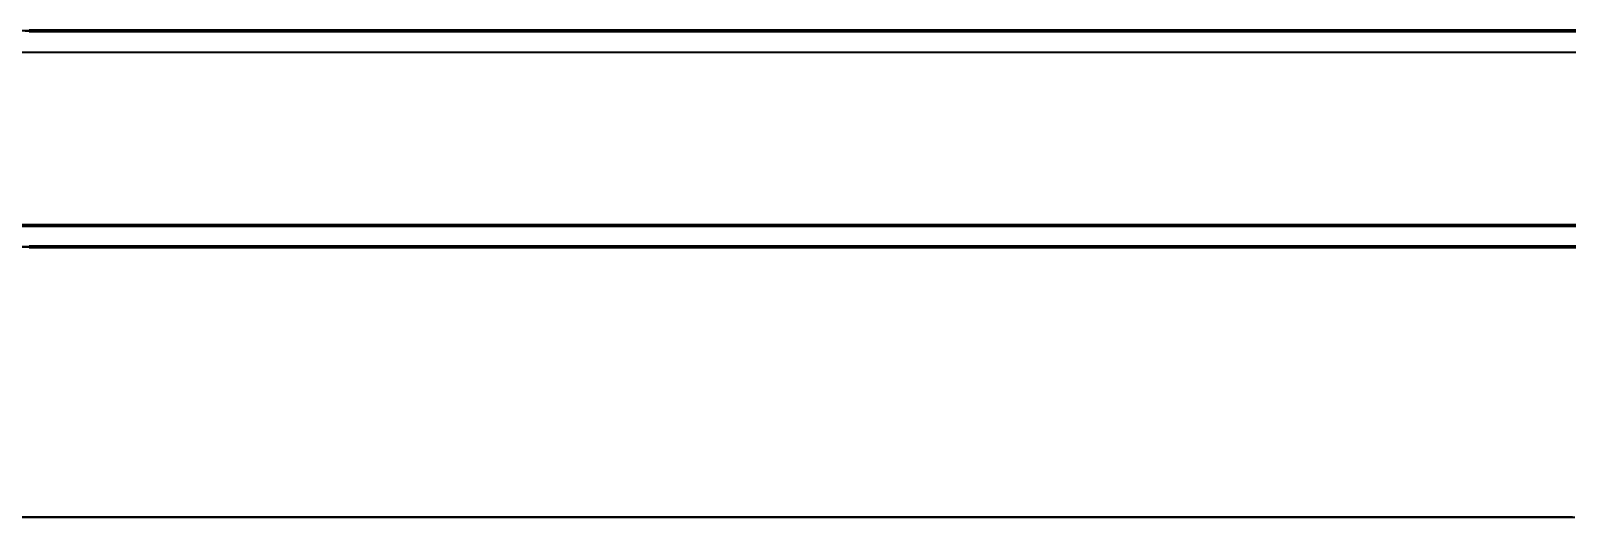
# Model space of a CAD drawing. Header units: millimetres. Extents: x 0 to 2208, y 0 to 420.
# Drawn here: x 180.052 to 184.604, y 203.516 to 204.956 of the extents above; entities that cross this region are included whole.
import ezdxf

# ---------------------------------------------------------------- set-up
doc = ezdxf.new("R2010")
doc.units = ezdxf.units.MM
doc.linetypes.add('IRAM-E-TRAZOS', pattern=[5, 4, -1])
doc.layers.add('01-VISIBLE', color=7, linetype='CONTINUOUS', lineweight=70)
doc.layers.add('02-OCULTA', color=4, linetype='IRAM-E-TRAZOS', lineweight=35)

msp = doc.modelspace()

# ---------------------------------------------------------------- linework, layer by layer
at = {"layer": '01-VISIBLE'}
for points in [[(180.0477, 204.9559), (180.0977, 204.9559), (180.1478, 204.9559), (180.1978, 204.9559), (180.2478, 204.9559), (180.2978, 204.9559), (180.3478, 204.9559), (180.3978, 204.9559), (180.4479, 204.9559), (180.4979, 204.9559), (180.5479, 204.9559), (180.5979, 204.9559), (180.6479, 204.9559), (180.698, 204.9559), (180.748, 204.9559), (180.798, 204.9559), (180.848, 204.9559), (180.898, 204.9559), (180.9481, 204.9559), (180.9981, 204.9559), (181.0481, 204.9559), (181.0981, 204.9559), (181.1481, 204.9559), (181.1982, 204.9559), (181.2482, 204.9559), (181.2982, 204.9559), (181.3482, 204.9559), (181.3982, 204.9559), (181.4483, 204.9559), (181.4983, 204.9559), (181.5483, 204.9559), (181.5983, 204.9559), (181.6483, 204.9559), (181.6984, 204.9559), (181.7484, 204.9559), (181.7984, 204.9559), (181.8484, 204.9559), (181.8984, 204.9559), (181.9485, 204.9559), (181.9985, 204.9559), (182.0485, 204.9559), (182.0985, 204.9559), (182.1485, 204.9559), (182.1986, 204.9559), (182.2486, 204.9559), (182.2986, 204.9559), (182.3486, 204.9559), (182.3986, 204.9559), (182.4487, 204.9559), (182.4987, 204.9559), (182.5487, 204.9559), (182.5987, 204.9559), (182.6487, 204.9559), (182.6988, 204.9559), (182.7488, 204.9559), (182.7988, 204.9559), (182.8488, 204.9559), (182.8988, 204.9559), (182.9489, 204.9559), (182.9989, 204.9559), (183.0489, 204.9559), (183.0989, 204.9559), (183.1489, 204.9559), (183.199, 204.9559), (183.249, 204.9559), (183.299, 204.9559), (183.349, 204.9559), (183.399, 204.9559), (183.4491, 204.9559), (183.4991, 204.9559), (183.5491, 204.9559), (183.5991, 204.9559), (183.6491, 204.9559), (183.6992, 204.9559), (183.7492, 204.9559), (183.7992, 204.9559), (183.8492, 204.9559), (183.8992, 204.9559), (183.9493, 204.9559), (183.9993, 204.9559), (184.0493, 204.9559), (184.0993, 204.9559), (184.1493, 204.9559), (184.1994, 204.9559), (184.2494, 204.9559), (184.2994, 204.9559), (184.3494, 204.9559), (184.3994, 204.9559), (184.4495, 204.9559), (184.4995, 204.9559), (184.5495, 204.9559), (184.5995, 204.9559), (184.6495, 204.9559)], [(180.0214, 204.3799), (180.0716, 204.3799), (180.1218, 204.3799), (180.172, 204.3799), (180.2222, 204.3799), (180.2723, 204.3799), (180.3225, 204.3799), (180.3727, 204.3799), (180.4229, 204.3799), (180.4731, 204.3799), (180.5232, 204.3799), (180.5734, 204.3799), (180.6236, 204.3799), (180.6738, 204.3799), (180.724, 204.3799), (180.7742, 204.3799), (180.8243, 204.3799), (180.8745, 204.3799), (180.9247, 204.3799), (180.9749, 204.3799), (181.0251, 204.3799), (181.0752, 204.3799), (181.1254, 204.3799), (181.1756, 204.3799), (181.2258, 204.3799), (181.276, 204.3799), (181.3262, 204.3799), (181.3763, 204.3799), (181.4265, 204.3799), (181.4767, 204.3799), (181.5269, 204.3799), (181.5771, 204.3799), (181.6273, 204.3799), (181.6774, 204.3799), (181.7276, 204.3799), (181.7778, 204.3799), (181.828, 204.3799), (181.8782, 204.3799), (181.9283, 204.3799), (181.9785, 204.3799), (182.0287, 204.3799), (182.0789, 204.3799), (182.1291, 204.3799), (182.1793, 204.3799), (182.2294, 204.3799), (182.2796, 204.3799), (182.3298, 204.3799), (182.38, 204.3799), (182.4302, 204.3799), (182.4804, 204.3799), (182.5305, 204.3799), (182.5807, 204.3799), (182.6309, 204.3799), (182.6811, 204.3799), (182.7313, 204.3799), (182.7814, 204.3799), (182.8316, 204.3799), (182.8818, 204.3799), (182.932, 204.3799), (182.9822, 204.3799), (183.0324, 204.3799), (183.0825, 204.3799), (183.1327, 204.3799), (183.1829, 204.3799), (183.2331, 204.3799), (183.2833, 204.3799), (183.3334, 204.3799), (183.3836, 204.3799), (183.4338, 204.3799), (183.484, 204.3799), (183.5342, 204.3799), (183.5844, 204.3799), (183.6345, 204.3799), (183.6847, 204.3799), (183.7349, 204.3799), (183.7851, 204.3799), (183.8353, 204.3799), (183.8855, 204.3799), (183.9356, 204.3799), (183.9858, 204.3799), (184.036, 204.3799), (184.0862, 204.3799), (184.1364, 204.3799), (184.1865, 204.3799), (184.2367, 204.3799), (184.2869, 204.3799), (184.3371, 204.3799), (184.3873, 204.3799), (184.4375, 204.3799), (184.4876, 204.3799), (184.5378, 204.3799), (184.588, 204.3799), (184.6382, 204.3799)], [(180.0477, 204.3159), (180.0977, 204.3159), (180.1478, 204.3159), (180.1978, 204.3159), (180.2478, 204.3159), (180.2978, 204.3159), (180.3478, 204.3159), (180.3978, 204.3159), (180.4479, 204.3159), (180.4979, 204.3159), (180.5479, 204.3159), (180.5979, 204.3159), (180.6479, 204.3159), (180.698, 204.3159), (180.748, 204.3159), (180.798, 204.3159), (180.848, 204.3159), (180.898, 204.3159), (180.9481, 204.3159), (180.9981, 204.3159), (181.0481, 204.3159), (181.0981, 204.3159), (181.1481, 204.3159), (181.1982, 204.3159), (181.2482, 204.3159), (181.2982, 204.3159), (181.3482, 204.3159), (181.3982, 204.3159), (181.4483, 204.3159), (181.4983, 204.3159), (181.5483, 204.3159), (181.5983, 204.3159), (181.6483, 204.3159), (181.6984, 204.3159), (181.7484, 204.3159), (181.7984, 204.3159), (181.8484, 204.3159), (181.8984, 204.3159), (181.9485, 204.3159), (181.9985, 204.3159), (182.0485, 204.3159), (182.0985, 204.3159), (182.1485, 204.3159), (182.1986, 204.3159), (182.2486, 204.3159), (182.2986, 204.3159), (182.3486, 204.3159), (182.3986, 204.3159), (182.4487, 204.3159), (182.4987, 204.3159), (182.5487, 204.3159), (182.5987, 204.3159), (182.6487, 204.3159), (182.6988, 204.3159), (182.7488, 204.3159), (182.7988, 204.3159), (182.8488, 204.3159), (182.8988, 204.3159), (182.9489, 204.3159), (182.9989, 204.3159), (183.0489, 204.3159), (183.0989, 204.3159), (183.1489, 204.3159), (183.199, 204.3159), (183.249, 204.3159), (183.299, 204.3159), (183.349, 204.3159), (183.399, 204.3159), (183.4491, 204.3159), (183.4991, 204.3159), (183.5491, 204.3159), (183.5991, 204.3159), (183.6491, 204.3159), (183.6992, 204.3159), (183.7492, 204.3159), (183.7992, 204.3159), (183.8492, 204.3159), (183.8992, 204.3159), (183.9493, 204.3159), (183.9993, 204.3159), (184.0493, 204.3159), (184.0993, 204.3159), (184.1493, 204.3159), (184.1994, 204.3159), (184.2494, 204.3159), (184.2994, 204.3159), (184.3494, 204.3159), (184.3994, 204.3159), (184.4495, 204.3159), (184.4995, 204.3159), (184.5495, 204.3159), (184.5995, 204.3159), (184.6495, 204.3159)]]:
    msp.add_lwpolyline(points, dxfattribs=at)
at = {"layer": '02-OCULTA'}
for points in [[(184.6122, 204.9559), (184.5622, 204.9559), (184.5121, 204.9559), (184.462, 204.9559), (184.4119, 204.9559), (184.3618, 204.9559), (184.3117, 204.9559), (184.2616, 204.9559), (184.2115, 204.9559), (184.1614, 204.9559), (184.1113, 204.9559), (184.0612, 204.9559), (184.0112, 204.9559), (183.9611, 204.9559), (183.911, 204.9559), (183.8609, 204.9559), (183.8108, 204.9559), (183.7607, 204.9559), (183.7106, 204.9559), (183.6605, 204.9559), (183.6104, 204.9559), (183.5603, 204.9559), (183.5102, 204.9559), (183.4602, 204.9559), (183.4101, 204.9559), (183.36, 204.9559), (183.3099, 204.9559), (183.2598, 204.9559), (183.2097, 204.9559), (183.1596, 204.9559), (183.1095, 204.9559), (183.0594, 204.9559), (183.0093, 204.9559), (182.9593, 204.9559), (182.9092, 204.9559), (182.8591, 204.9559), (182.809, 204.9559), (182.7589, 204.9559), (182.7088, 204.9559), (182.6587, 204.9559), (182.6086, 204.9559), (182.5585, 204.9559), (182.5084, 204.9559), (182.4583, 204.9559), (182.4083, 204.9559), (182.3582, 204.9559), (182.3081, 204.9559), (182.258, 204.9559), (182.2079, 204.9559), (182.1578, 204.9559), (182.1077, 204.9559), (182.0576, 204.9559), (182.0075, 204.9559), (181.9574, 204.9559), (181.9074, 204.9559), (181.8573, 204.9559), (181.8072, 204.9559), (181.7571, 204.9559), (181.707, 204.9559), (181.6569, 204.9559), (181.6068, 204.9559), (181.5567, 204.9559), (181.5066, 204.9559), (181.4565, 204.9559), (181.4064, 204.9559), (181.3564, 204.9559), (181.3063, 204.9559), (181.2562, 204.9559), (181.2061, 204.9559), (181.156, 204.9559), (181.1059, 204.9559), (181.0558, 204.9559), (181.0057, 204.9559), (180.9556, 204.9559), (180.9055, 204.9559), (180.8554, 204.9559), (180.8054, 204.9559), (180.7553, 204.9559), (180.7052, 204.9559), (180.6551, 204.9559), (180.605, 204.9559), (180.5549, 204.9559), (180.5048, 204.9559), (180.4547, 204.9559), (180.4046, 204.9559), (180.3545, 204.9559), (180.3045, 204.9559), (180.2544, 204.9559), (180.2043, 204.9559), (180.1542, 204.9559), (180.1041, 204.9559), (180.054, 204.9559), (180.0039, 204.9559)], [(184.6192, 204.9559), (184.5691, 204.9559), (184.5191, 204.9559), (184.4691, 204.9559), (184.4191, 204.9559), (184.3691, 204.9559), (184.319, 204.9559), (184.269, 204.9559), (184.219, 204.9559), (184.169, 204.9559), (184.119, 204.9559), (184.069, 204.9559), (184.0189, 204.9559), (183.9689, 204.9559), (183.9189, 204.9559), (183.8689, 204.9559), (183.8189, 204.9559), (183.7688, 204.9559), (183.7188, 204.9559), (183.6688, 204.9559), (183.6188, 204.9559), (183.5688, 204.9559), (183.5188, 204.9559), (183.4687, 204.9559), (183.4187, 204.9559), (183.3687, 204.9559), (183.3187, 204.9559), (183.2687, 204.9559), (183.2186, 204.9559), (183.1686, 204.9559), (183.1186, 204.9559), (183.0686, 204.9559), (183.0186, 204.9559), (182.9685, 204.9559), (182.9185, 204.9559), (182.8685, 204.9559), (182.8185, 204.9559), (182.7685, 204.9559), (182.7185, 204.9559), (182.6684, 204.9559), (182.6184, 204.9559), (182.5684, 204.9559), (182.5184, 204.9559), (182.4684, 204.9559), (182.4183, 204.9559), (182.3683, 204.9559), (182.3183, 204.9559), (182.2683, 204.9559), (182.2183, 204.9559), (182.1683, 204.9559), (182.1182, 204.9559), (182.0682, 204.9559), (182.0182, 204.9559), (181.9682, 204.9559), (181.9182, 204.9559), (181.8681, 204.9559), (181.8181, 204.9559), (181.7681, 204.9559), (181.7181, 204.9559), (181.6681, 204.9559), (181.618, 204.9559), (181.568, 204.9559), (181.518, 204.9559), (181.468, 204.9559), (181.418, 204.9559), (181.368, 204.9559), (181.3179, 204.9559), (181.2679, 204.9559), (181.2179, 204.9559), (181.1679, 204.9559), (181.1179, 204.9559), (181.0678, 204.9559), (181.0178, 204.9559), (180.9678, 204.9559), (180.9178, 204.9559), (180.8678, 204.9559), (180.8178, 204.9559), (180.7677, 204.9559), (180.7177, 204.9559), (180.6677, 204.9559), (180.6177, 204.9559), (180.5677, 204.9559), (180.5176, 204.9559), (180.4676, 204.9559), (180.4176, 204.9559), (180.3676, 204.9559), (180.3176, 204.9559), (180.2675, 204.9559), (180.2175, 204.9559), (180.1675, 204.9559), (180.1175, 204.9559), (180.0675, 204.9559), (180.0175, 204.9559)], [(180.035, 204.9559), (180.1025, 204.9559), (180.17, 204.9559), (180.2375, 204.9559), (180.3051, 204.9559), (180.3726, 204.9559), (180.4401, 204.9559), (180.5076, 204.9559), (180.5752, 204.9559), (180.6427, 204.9559), (180.7102, 204.9559), (180.7777, 204.9559), (180.8453, 204.9559), (180.9128, 204.9559), (180.9803, 204.9559), (181.0478, 204.9559), (181.1154, 204.9559), (181.1829, 204.9559), (181.2504, 204.9559), (181.3179, 204.9559), (181.3855, 204.9559), (181.453, 204.9559), (181.5205, 204.9559), (181.588, 204.9559), (181.6556, 204.9559), (181.7231, 204.9559), (181.7906, 204.9559), (181.8581, 204.9559), (181.9257, 204.9559), (181.9932, 204.9559), (182.0607, 204.9559), (182.1282, 204.9559), (182.1958, 204.9559), (182.2633, 204.9559), (182.3308, 204.9559), (182.3983, 204.9559), (182.4659, 204.9559), (182.5334, 204.9559), (182.6009, 204.9559), (182.6684, 204.9559), (182.736, 204.9559), (182.8035, 204.9559), (182.871, 204.9559), (182.9385, 204.9559), (183.0061, 204.9559), (183.0736, 204.9559), (183.1411, 204.9559), (183.2086, 204.9559), (183.2762, 204.9559), (183.3437, 204.9559), (183.4112, 204.9559), (183.4787, 204.9559), (183.5463, 204.9559), (183.6138, 204.9559), (183.6813, 204.9559), (183.7488, 204.9559), (183.8164, 204.9559), (183.8839, 204.9559), (183.9514, 204.9559), (184.0189, 204.9559), (184.0865, 204.9559), (184.154, 204.9559), (184.2215, 204.9559), (184.289, 204.9559), (184.3566, 204.9559), (184.4241, 204.9559), (184.4916, 204.9559), (184.5591, 204.9559), (184.6267, 204.9559)], [(184.6382, 204.8919), (184.5699, 204.8919), (184.5015, 204.8919), (184.4332, 204.8919), (184.3649, 204.8919), (184.2966, 204.8919), (184.2282, 204.8919), (184.1599, 204.8919), (184.0916, 204.8919), (184.0233, 204.8919), (183.9549, 204.8919), (183.8866, 204.8919), (183.8183, 204.8919), (183.75, 204.8919), (183.6816, 204.8919), (183.6133, 204.8919), (183.545, 204.8919), (183.4767, 204.8919), (183.4083, 204.8919), (183.34, 204.8919), (183.2717, 204.8919), (183.2034, 204.8919), (183.135, 204.8919), (183.0667, 204.8919), (182.9984, 204.8919), (182.9301, 204.8919), (182.8617, 204.8919), (182.7934, 204.8919), (182.7251, 204.8919), (182.6568, 204.8919), (182.5884, 204.8919), (182.5201, 204.8919), (182.4518, 204.8919), (182.3835, 204.8919), (182.3151, 204.8919), (182.2468, 204.8919), (182.1785, 204.8919), (182.1102, 204.8919), (182.0418, 204.8919), (181.9735, 204.8919), (181.9052, 204.8919), (181.8369, 204.8919), (181.7685, 204.8919), (181.7002, 204.8919), (181.6319, 204.8919), (181.5636, 204.8919), (181.4952, 204.8919), (181.4269, 204.8919), (181.3586, 204.8919), (181.2903, 204.8919), (181.2219, 204.8919), (181.1536, 204.8919), (181.0853, 204.8919), (181.017, 204.8919), (180.9486, 204.8919), (180.8803, 204.8919), (180.812, 204.8919), (180.7437, 204.8919), (180.6753, 204.8919), (180.607, 204.8919), (180.5387, 204.8919), (180.4704, 204.8919), (180.402, 204.8919), (180.3337, 204.8919), (180.2654, 204.8919), (180.1971, 204.8919), (180.1287, 204.8919), (180.0604, 204.8919), (179.9921, 204.8919)], [(184.6157, 204.8919), (184.5656, 204.8919), (184.5156, 204.8919), (184.4655, 204.8919), (184.4154, 204.8919), (184.3654, 204.8919), (184.3153, 204.8919), (184.2653, 204.8919), (184.2152, 204.8919), (184.1652, 204.8919), (184.1151, 204.8919), (184.0651, 204.8919), (184.015, 204.8919), (183.9649, 204.8919), (183.9149, 204.8919), (183.8648, 204.8919), (183.8148, 204.8919), (183.7647, 204.8919), (183.7147, 204.8919), (183.6646, 204.8919), (183.6146, 204.8919), (183.5645, 204.8919), (183.5145, 204.8919), (183.4644, 204.8919), (183.4143, 204.8919), (183.3643, 204.8919), (183.3142, 204.8919), (183.2642, 204.8919), (183.2141, 204.8919), (183.1641, 204.8919), (183.114, 204.8919), (183.064, 204.8919), (183.0139, 204.8919), (182.9638, 204.8919), (182.9138, 204.8919), (182.8637, 204.8919), (182.8137, 204.8919), (182.7636, 204.8919), (182.7136, 204.8919), (182.6635, 204.8919), (182.6135, 204.8919), (182.5634, 204.8919), (182.5134, 204.8919), (182.4633, 204.8919), (182.4132, 204.8919), (182.3632, 204.8919), (182.3131, 204.8919), (182.2631, 204.8919), (182.213, 204.8919), (182.163, 204.8919), (182.1129, 204.8919), (182.0629, 204.8919), (182.0128, 204.8919), (181.9628, 204.8919), (181.9127, 204.8919), (181.8626, 204.8919), (181.8126, 204.8919), (181.7625, 204.8919), (181.7125, 204.8919), (181.6624, 204.8919), (181.6124, 204.8919), (181.5623, 204.8919), (181.5123, 204.8919), (181.4622, 204.8919), (181.4121, 204.8919), (181.3621, 204.8919), (181.312, 204.8919), (181.262, 204.8919), (181.2119, 204.8919), (181.1619, 204.8919), (181.1118, 204.8919), (181.0618, 204.8919), (181.0117, 204.8919), (180.9617, 204.8919), (180.9116, 204.8919), (180.8615, 204.8919), (180.8115, 204.8919), (180.7614, 204.8919), (180.7114, 204.8919), (180.6613, 204.8919), (180.6113, 204.8919), (180.5612, 204.8919), (180.5112, 204.8919), (180.4611, 204.8919), (180.411, 204.8919), (180.361, 204.8919), (180.3109, 204.8919), (180.2609, 204.8919), (180.2108, 204.8919), (180.1608, 204.8919), (180.1107, 204.8919), (180.0607, 204.8919), (180.0106, 204.8919)], [(180.0106, 204.3799), (180.0607, 204.3799), (180.1107, 204.3799), (180.1608, 204.3799), (180.2108, 204.3799), (180.2609, 204.3799), (180.3109, 204.3799), (180.361, 204.3799), (180.411, 204.3799), (180.4611, 204.3799), (180.5112, 204.3799), (180.5612, 204.3799), (180.6113, 204.3799), (180.6613, 204.3799), (180.7114, 204.3799), (180.7614, 204.3799), (180.8115, 204.3799), (180.8615, 204.3799), (180.9116, 204.3799), (180.9617, 204.3799), (181.0117, 204.3799), (181.0618, 204.3799), (181.1118, 204.3799), (181.1619, 204.3799), (181.2119, 204.3799), (181.262, 204.3799), (181.312, 204.3799), (181.3621, 204.3799), (181.4121, 204.3799), (181.4622, 204.3799), (181.5123, 204.3799), (181.5623, 204.3799), (181.6124, 204.3799), (181.6624, 204.3799), (181.7125, 204.3799), (181.7625, 204.3799), (181.8126, 204.3799), (181.8626, 204.3799), (181.9127, 204.3799), (181.9628, 204.3799), (182.0128, 204.3799), (182.0629, 204.3799), (182.1129, 204.3799), (182.163, 204.3799), (182.213, 204.3799), (182.2631, 204.3799), (182.3131, 204.3799), (182.3632, 204.3799), (182.4132, 204.3799), (182.4633, 204.3799), (182.5134, 204.3799), (182.5634, 204.3799), (182.6135, 204.3799), (182.6635, 204.3799), (182.7136, 204.3799), (182.7636, 204.3799), (182.8137, 204.3799), (182.8637, 204.3799), (182.9138, 204.3799), (182.9638, 204.3799), (183.0139, 204.3799), (183.064, 204.3799), (183.114, 204.3799), (183.1641, 204.3799), (183.2141, 204.3799), (183.2642, 204.3799), (183.3142, 204.3799), (183.3643, 204.3799), (183.4143, 204.3799), (183.4644, 204.3799), (183.5145, 204.3799), (183.5645, 204.3799), (183.6146, 204.3799), (183.6646, 204.3799), (183.7147, 204.3799), (183.7647, 204.3799), (183.8148, 204.3799), (183.8648, 204.3799), (183.9149, 204.3799), (183.9649, 204.3799), (184.015, 204.3799), (184.0651, 204.3799), (184.1151, 204.3799), (184.1652, 204.3799), (184.2152, 204.3799), (184.2653, 204.3799), (184.3153, 204.3799), (184.3654, 204.3799), (184.4154, 204.3799), (184.4655, 204.3799), (184.5156, 204.3799), (184.5656, 204.3799), (184.6157, 204.3799)], [(179.9937, 204.3159), (180.0596, 204.3159), (180.1255, 204.3159), (180.1914, 204.3159), (180.2574, 204.3159), (180.3233, 204.3159), (180.3892, 204.3159), (180.4551, 204.3159), (180.5211, 204.3159), (180.587, 204.3159), (180.6529, 204.3159), (180.7188, 204.3159), (180.7848, 204.3159), (180.8507, 204.3159), (180.9166, 204.3159), (180.9825, 204.3159), (181.0485, 204.3159), (181.1144, 204.3159), (181.1803, 204.3159), (181.2462, 204.3159), (181.3122, 204.3159), (181.3781, 204.3159), (181.444, 204.3159), (181.5099, 204.3159), (181.5759, 204.3159), (181.6418, 204.3159), (181.7077, 204.3159), (181.7736, 204.3159), (181.8396, 204.3159), (181.9055, 204.3159), (181.9714, 204.3159), (182.0373, 204.3159), (182.1033, 204.3159), (182.1692, 204.3159), (182.2351, 204.3159), (182.301, 204.3159), (182.367, 204.3159), (182.4329, 204.3159), (182.4988, 204.3159), (182.5647, 204.3159), (182.6307, 204.3159), (182.6966, 204.3159), (182.7625, 204.3159), (182.8284, 204.3159), (182.8944, 204.3159), (182.9603, 204.3159), (183.0262, 204.3159), (183.0921, 204.3159), (183.1581, 204.3159), (183.224, 204.3159), (183.2899, 204.3159), (183.3558, 204.3159), (183.4218, 204.3159), (183.4877, 204.3159), (183.5536, 204.3159), (183.6195, 204.3159), (183.6855, 204.3159), (183.7514, 204.3159), (183.8173, 204.3159), (183.8832, 204.3159), (183.9492, 204.3159), (184.0151, 204.3159), (184.081, 204.3159), (184.1469, 204.3159), (184.2129, 204.3159), (184.2788, 204.3159), (184.3447, 204.3159), (184.4106, 204.3159), (184.4766, 204.3159), (184.5425, 204.3159), (184.6084, 204.3159)], [(184.6122, 204.3159), (184.5622, 204.3159), (184.5121, 204.3159), (184.462, 204.3159), (184.4119, 204.3159), (184.3618, 204.3159), (184.3117, 204.3159), (184.2616, 204.3159), (184.2115, 204.3159), (184.1614, 204.3159), (184.1113, 204.3159), (184.0612, 204.3159), (184.0112, 204.3159), (183.9611, 204.3159), (183.911, 204.3159), (183.8609, 204.3159), (183.8108, 204.3159), (183.7607, 204.3159), (183.7106, 204.3159), (183.6605, 204.3159), (183.6104, 204.3159), (183.5603, 204.3159), (183.5102, 204.3159), (183.4602, 204.3159), (183.4101, 204.3159), (183.36, 204.3159), (183.3099, 204.3159), (183.2598, 204.3159), (183.2097, 204.3159), (183.1596, 204.3159), (183.1095, 204.3159), (183.0594, 204.3159), (183.0093, 204.3159), (182.9593, 204.3159), (182.9092, 204.3159), (182.8591, 204.3159), (182.809, 204.3159), (182.7589, 204.3159), (182.7088, 204.3159), (182.6587, 204.3159), (182.6086, 204.3159), (182.5585, 204.3159), (182.5084, 204.3159), (182.4583, 204.3159), (182.4083, 204.3159), (182.3582, 204.3159), (182.3081, 204.3159), (182.258, 204.3159), (182.2079, 204.3159), (182.1578, 204.3159), (182.1077, 204.3159), (182.0576, 204.3159), (182.0075, 204.3159), (181.9574, 204.3159), (181.9074, 204.3159), (181.8573, 204.3159), (181.8072, 204.3159), (181.7571, 204.3159), (181.707, 204.3159), (181.6569, 204.3159), (181.6068, 204.3159), (181.5567, 204.3159), (181.5066, 204.3159), (181.4565, 204.3159), (181.4064, 204.3159), (181.3564, 204.3159), (181.3063, 204.3159), (181.2562, 204.3159), (181.2061, 204.3159), (181.156, 204.3159), (181.1059, 204.3159), (181.0558, 204.3159), (181.0057, 204.3159), (180.9556, 204.3159), (180.9055, 204.3159), (180.8554, 204.3159), (180.8054, 204.3159), (180.7553, 204.3159), (180.7052, 204.3159), (180.6551, 204.3159), (180.605, 204.3159), (180.5549, 204.3159), (180.5048, 204.3159), (180.4547, 204.3159), (180.4046, 204.3159), (180.3545, 204.3159), (180.3045, 204.3159), (180.2544, 204.3159), (180.2043, 204.3159), (180.1542, 204.3159), (180.1041, 204.3159), (180.054, 204.3159), (180.0039, 204.3159)], [(184.6192, 204.3159), (184.5691, 204.3159), (184.5191, 204.3159), (184.4691, 204.3159), (184.4191, 204.3159), (184.3691, 204.3159), (184.319, 204.3159), (184.269, 204.3159), (184.219, 204.3159), (184.169, 204.3159), (184.119, 204.3159), (184.069, 204.3159), (184.0189, 204.3159), (183.9689, 204.3159), (183.9189, 204.3159), (183.8689, 204.3159), (183.8189, 204.3159), (183.7688, 204.3159), (183.7188, 204.3159), (183.6688, 204.3159), (183.6188, 204.3159), (183.5688, 204.3159), (183.5188, 204.3159), (183.4687, 204.3159), (183.4187, 204.3159), (183.3687, 204.3159), (183.3187, 204.3159), (183.2687, 204.3159), (183.2186, 204.3159), (183.1686, 204.3159), (183.1186, 204.3159), (183.0686, 204.3159), (183.0186, 204.3159), (182.9685, 204.3159), (182.9185, 204.3159), (182.8685, 204.3159), (182.8185, 204.3159), (182.7685, 204.3159), (182.7185, 204.3159), (182.6684, 204.3159), (182.6184, 204.3159), (182.5684, 204.3159), (182.5184, 204.3159), (182.4684, 204.3159), (182.4183, 204.3159), (182.3683, 204.3159), (182.3183, 204.3159), (182.2683, 204.3159), (182.2183, 204.3159), (182.1683, 204.3159), (182.1182, 204.3159), (182.0682, 204.3159), (182.0182, 204.3159), (181.9682, 204.3159), (181.9182, 204.3159), (181.8681, 204.3159), (181.8181, 204.3159), (181.7681, 204.3159), (181.7181, 204.3159), (181.6681, 204.3159), (181.618, 204.3159), (181.568, 204.3159), (181.518, 204.3159), (181.468, 204.3159), (181.418, 204.3159), (181.368, 204.3159), (181.3179, 204.3159), (181.2679, 204.3159), (181.2179, 204.3159), (181.1679, 204.3159), (181.1179, 204.3159), (181.0678, 204.3159), (181.0178, 204.3159), (180.9678, 204.3159), (180.9178, 204.3159), (180.8678, 204.3159), (180.8178, 204.3159), (180.7677, 204.3159), (180.7177, 204.3159), (180.6677, 204.3159), (180.6177, 204.3159), (180.5677, 204.3159), (180.5176, 204.3159), (180.4676, 204.3159), (180.4176, 204.3159), (180.3676, 204.3159), (180.3176, 204.3159), (180.2675, 204.3159), (180.2175, 204.3159), (180.1675, 204.3159), (180.1175, 204.3159), (180.0675, 204.3159), (180.0175, 204.3159)], [(184.6192, 204.3159), (184.5691, 204.3159), (184.5191, 204.3159), (184.4691, 204.3159), (184.4191, 204.3159), (184.3691, 204.3159), (184.319, 204.3159), (184.269, 204.3159), (184.219, 204.3159), (184.169, 204.3159), (184.119, 204.3159), (184.069, 204.3159), (184.0189, 204.3159), (183.9689, 204.3159), (183.9189, 204.3159), (183.8689, 204.3159), (183.8189, 204.3159), (183.7688, 204.3159), (183.7188, 204.3159), (183.6688, 204.3159), (183.6188, 204.3159), (183.5688, 204.3159), (183.5188, 204.3159), (183.4687, 204.3159), (183.4187, 204.3159), (183.3687, 204.3159), (183.3187, 204.3159), (183.2687, 204.3159), (183.2186, 204.3159), (183.1686, 204.3159), (183.1186, 204.3159), (183.0686, 204.3159), (183.0186, 204.3159), (182.9685, 204.3159), (182.9185, 204.3159), (182.8685, 204.3159), (182.8185, 204.3159), (182.7685, 204.3159), (182.7185, 204.3159), (182.6684, 204.3159), (182.6184, 204.3159), (182.5684, 204.3159), (182.5184, 204.3159), (182.4684, 204.3159), (182.4183, 204.3159), (182.3683, 204.3159), (182.3183, 204.3159), (182.2683, 204.3159), (182.2183, 204.3159), (182.1683, 204.3159), (182.1182, 204.3159), (182.0682, 204.3159), (182.0182, 204.3159), (181.9682, 204.3159), (181.9182, 204.3159), (181.8681, 204.3159), (181.8181, 204.3159), (181.7681, 204.3159), (181.7181, 204.3159), (181.6681, 204.3159), (181.618, 204.3159), (181.568, 204.3159), (181.518, 204.3159), (181.468, 204.3159), (181.418, 204.3159), (181.368, 204.3159), (181.3179, 204.3159), (181.2679, 204.3159), (181.2179, 204.3159), (181.1679, 204.3159), (181.1179, 204.3159), (181.0678, 204.3159), (181.0178, 204.3159), (180.9678, 204.3159), (180.9178, 204.3159), (180.8678, 204.3159), (180.8178, 204.3159), (180.7677, 204.3159), (180.7177, 204.3159), (180.6677, 204.3159), (180.6177, 204.3159), (180.5677, 204.3159), (180.5176, 204.3159), (180.4676, 204.3159), (180.4176, 204.3159), (180.3676, 204.3159), (180.3176, 204.3159), (180.2675, 204.3159), (180.2175, 204.3159), (180.1675, 204.3159), (180.1175, 204.3159), (180.0675, 204.3159), (180.0175, 204.3159)], [(180.035, 204.3159), (180.1025, 204.3159), (180.17, 204.3159), (180.2375, 204.3159), (180.3051, 204.3159), (180.3726, 204.3159), (180.4401, 204.3159), (180.5076, 204.3159), (180.5752, 204.3159), (180.6427, 204.3159), (180.7102, 204.3159), (180.7777, 204.3159), (180.8453, 204.3159), (180.9128, 204.3159), (180.9803, 204.3159), (181.0478, 204.3159), (181.1154, 204.3159), (181.1829, 204.3159), (181.2504, 204.3159), (181.3179, 204.3159), (181.3855, 204.3159), (181.453, 204.3159), (181.5205, 204.3159), (181.588, 204.3159), (181.6556, 204.3159), (181.7231, 204.3159), (181.7906, 204.3159), (181.8581, 204.3159), (181.9257, 204.3159), (181.9932, 204.3159), (182.0607, 204.3159), (182.1282, 204.3159), (182.1958, 204.3159), (182.2633, 204.3159), (182.3308, 204.3159), (182.3983, 204.3159), (182.4659, 204.3159), (182.5334, 204.3159), (182.6009, 204.3159), (182.6684, 204.3159), (182.736, 204.3159), (182.8035, 204.3159), (182.871, 204.3159), (182.9385, 204.3159), (183.0061, 204.3159), (183.0736, 204.3159), (183.1411, 204.3159), (183.2086, 204.3159), (183.2762, 204.3159), (183.3437, 204.3159), (183.4112, 204.3159), (183.4787, 204.3159), (183.5463, 204.3159), (183.6138, 204.3159), (183.6813, 204.3159), (183.7488, 204.3159), (183.8164, 204.3159), (183.8839, 204.3159), (183.9514, 204.3159), (184.0189, 204.3159), (184.0865, 204.3159), (184.154, 204.3159), (184.2215, 204.3159), (184.289, 204.3159), (184.3566, 204.3159), (184.4241, 204.3159), (184.4916, 204.3159), (184.5591, 204.3159), (184.6267, 204.3159)], [(180.035, 204.3159), (180.1025, 204.3159), (180.17, 204.3159), (180.2375, 204.3159), (180.3051, 204.3159), (180.3726, 204.3159), (180.4401, 204.3159), (180.5076, 204.3159), (180.5752, 204.3159), (180.6427, 204.3159), (180.7102, 204.3159), (180.7777, 204.3159), (180.8453, 204.3159), (180.9128, 204.3159), (180.9803, 204.3159), (181.0478, 204.3159), (181.1154, 204.3159), (181.1829, 204.3159), (181.2504, 204.3159), (181.3179, 204.3159), (181.3855, 204.3159), (181.453, 204.3159), (181.5205, 204.3159), (181.588, 204.3159), (181.6556, 204.3159), (181.7231, 204.3159), (181.7906, 204.3159), (181.8581, 204.3159), (181.9257, 204.3159), (181.9932, 204.3159), (182.0607, 204.3159), (182.1282, 204.3159), (182.1958, 204.3159), (182.2633, 204.3159), (182.3308, 204.3159), (182.3983, 204.3159), (182.4659, 204.3159), (182.5334, 204.3159), (182.6009, 204.3159), (182.6684, 204.3159), (182.736, 204.3159), (182.8035, 204.3159), (182.871, 204.3159), (182.9385, 204.3159), (183.0061, 204.3159), (183.0736, 204.3159), (183.1411, 204.3159), (183.2086, 204.3159), (183.2762, 204.3159), (183.3437, 204.3159), (183.4112, 204.3159), (183.4787, 204.3159), (183.5463, 204.3159), (183.6138, 204.3159), (183.6813, 204.3159), (183.7488, 204.3159), (183.8164, 204.3159), (183.8839, 204.3159), (183.9514, 204.3159), (184.0189, 204.3159), (184.0865, 204.3159), (184.154, 204.3159), (184.2215, 204.3159), (184.289, 204.3159), (184.3566, 204.3159), (184.4241, 204.3159), (184.4916, 204.3159), (184.5591, 204.3159), (184.6267, 204.3159)], [(184.6082, 204.3159), (184.558, 204.3159), (184.5079, 204.3159), (184.4578, 204.3159), (184.4076, 204.3159), (184.3575, 204.3159), (184.3074, 204.3159), (184.2572, 204.3159), (184.2071, 204.3159), (184.157, 204.3159), (184.1068, 204.3159), (184.0567, 204.3159), (184.0066, 204.3159), (183.9564, 204.3159), (183.9063, 204.3159), (183.8562, 204.3159), (183.806, 204.3159), (183.7559, 204.3159), (183.7058, 204.3159), (183.6556, 204.3159), (183.6055, 204.3159), (183.5554, 204.3159), (183.5052, 204.3159), (183.4551, 204.3159), (183.405, 204.3159), (183.3548, 204.3159), (183.3047, 204.3159), (183.2546, 204.3159), (183.2044, 204.3159), (183.1543, 204.3159), (183.1042, 204.3159), (183.054, 204.3159), (183.0039, 204.3159), (182.9538, 204.3159), (182.9036, 204.3159), (182.8535, 204.3159), (182.8034, 204.3159), (182.7532, 204.3159), (182.7031, 204.3159), (182.653, 204.3159), (182.6028, 204.3159), (182.5527, 204.3159), (182.5026, 204.3159), (182.4524, 204.3159), (182.4023, 204.3159), (182.3522, 204.3159), (182.302, 204.3159), (182.2519, 204.3159), (182.2018, 204.3159), (182.1516, 204.3159), (182.1015, 204.3159), (182.0514, 204.3159), (182.0012, 204.3159), (181.9511, 204.3159), (181.901, 204.3159), (181.8508, 204.3159), (181.8007, 204.3159), (181.7506, 204.3159), (181.7004, 204.3159), (181.6503, 204.3159), (181.6002, 204.3159), (181.55, 204.3159), (181.4999, 204.3159), (181.4498, 204.3159), (181.3996, 204.3159), (181.3495, 204.3159), (181.2994, 204.3159), (181.2492, 204.3159), (181.1991, 204.3159), (181.149, 204.3159), (181.0988, 204.3159), (181.0487, 204.3159), (180.9986, 204.3159), (180.9484, 204.3159), (180.8983, 204.3159), (180.8482, 204.3159), (180.798, 204.3159), (180.7479, 204.3159), (180.6978, 204.3159), (180.6476, 204.3159), (180.5975, 204.3159), (180.5474, 204.3159), (180.4972, 204.3159), (180.4471, 204.3159), (180.397, 204.3159), (180.3469, 204.3159), (180.2967, 204.3159), (180.2466, 204.3159), (180.1965, 204.3159), (180.1463, 204.3159), (180.0962, 204.3159), (180.0461, 204.3159)], [(179.9937, 203.5159), (180.0596, 203.5159), (180.1255, 203.5159), (180.1914, 203.5159), (180.2574, 203.5159), (180.3233, 203.5159), (180.3892, 203.5159), (180.4551, 203.5159), (180.5211, 203.5159), (180.587, 203.5159), (180.6529, 203.5159), (180.7188, 203.5159), (180.7848, 203.5159), (180.8507, 203.5159), (180.9166, 203.5159), (180.9825, 203.5159), (181.0485, 203.5159), (181.1144, 203.5159), (181.1803, 203.5159), (181.2462, 203.5159), (181.3122, 203.5159), (181.3781, 203.5159), (181.444, 203.5159), (181.5099, 203.5159), (181.5759, 203.5159), (181.6418, 203.5159), (181.7077, 203.5159), (181.7736, 203.5159), (181.8396, 203.5159), (181.9055, 203.5159), (181.9714, 203.5159), (182.0373, 203.5159), (182.1033, 203.5159), (182.1692, 203.5159), (182.2351, 203.5159), (182.301, 203.5159), (182.367, 203.5159), (182.4329, 203.5159), (182.4988, 203.5159), (182.5647, 203.5159), (182.6307, 203.5159), (182.6966, 203.5159), (182.7625, 203.5159), (182.8284, 203.5159), (182.8944, 203.5159), (182.9603, 203.5159), (183.0262, 203.5159), (183.0921, 203.5159), (183.1581, 203.5159), (183.224, 203.5159), (183.2899, 203.5159), (183.3558, 203.5159), (183.4218, 203.5159), (183.4877, 203.5159), (183.5536, 203.5159), (183.6195, 203.5159), (183.6855, 203.5159), (183.7514, 203.5159), (183.8173, 203.5159), (183.8832, 203.5159), (183.9492, 203.5159), (184.0151, 203.5159), (184.081, 203.5159), (184.1469, 203.5159), (184.2129, 203.5159), (184.2788, 203.5159), (184.3447, 203.5159), (184.4106, 203.5159), (184.4766, 203.5159), (184.5425, 203.5159), (184.6084, 203.5159)], [(184.6192, 203.5159), (184.5691, 203.5159), (184.5191, 203.5159), (184.4691, 203.5159), (184.4191, 203.5159), (184.3691, 203.5159), (184.319, 203.5159), (184.269, 203.5159), (184.219, 203.5159), (184.169, 203.5159), (184.119, 203.5159), (184.069, 203.5159), (184.0189, 203.5159), (183.9689, 203.5159), (183.9189, 203.5159), (183.8689, 203.5159), (183.8189, 203.5159), (183.7688, 203.5159), (183.7188, 203.5159), (183.6688, 203.5159), (183.6188, 203.5159), (183.5688, 203.5159), (183.5188, 203.5159), (183.4687, 203.5159), (183.4187, 203.5159), (183.3687, 203.5159), (183.3187, 203.5159), (183.2687, 203.5159), (183.2186, 203.5159), (183.1686, 203.5159), (183.1186, 203.5159), (183.0686, 203.5159), (183.0186, 203.5159), (182.9685, 203.5159), (182.9185, 203.5159), (182.8685, 203.5159), (182.8185, 203.5159), (182.7685, 203.5159), (182.7185, 203.5159), (182.6684, 203.5159), (182.6184, 203.5159), (182.5684, 203.5159), (182.5184, 203.5159), (182.4684, 203.5159), (182.4183, 203.5159), (182.3683, 203.5159), (182.3183, 203.5159), (182.2683, 203.5159), (182.2183, 203.5159), (182.1683, 203.5159), (182.1182, 203.5159), (182.0682, 203.5159), (182.0182, 203.5159), (181.9682, 203.5159), (181.9182, 203.5159), (181.8681, 203.5159), (181.8181, 203.5159), (181.7681, 203.5159), (181.7181, 203.5159), (181.6681, 203.5159), (181.618, 203.5159), (181.568, 203.5159), (181.518, 203.5159), (181.468, 203.5159), (181.418, 203.5159), (181.368, 203.5159), (181.3179, 203.5159), (181.2679, 203.5159), (181.2179, 203.5159), (181.1679, 203.5159), (181.1179, 203.5159), (181.0678, 203.5159), (181.0178, 203.5159), (180.9678, 203.5159), (180.9178, 203.5159), (180.8678, 203.5159), (180.8178, 203.5159), (180.7677, 203.5159), (180.7177, 203.5159), (180.6677, 203.5159), (180.6177, 203.5159), (180.5677, 203.5159), (180.5176, 203.5159), (180.4676, 203.5159), (180.4176, 203.5159), (180.3676, 203.5159), (180.3176, 203.5159), (180.2675, 203.5159), (180.2175, 203.5159), (180.1675, 203.5159), (180.1175, 203.5159), (180.0675, 203.5159), (180.0175, 203.5159)], [(180.035, 203.5159), (180.1025, 203.5159), (180.17, 203.5159), (180.2375, 203.5159), (180.3051, 203.5159), (180.3726, 203.5159), (180.4401, 203.5159), (180.5076, 203.5159), (180.5752, 203.5159), (180.6427, 203.5159), (180.7102, 203.5159), (180.7777, 203.5159), (180.8453, 203.5159), (180.9128, 203.5159), (180.9803, 203.5159), (181.0478, 203.5159), (181.1154, 203.5159), (181.1829, 203.5159), (181.2504, 203.5159), (181.3179, 203.5159), (181.3855, 203.5159), (181.453, 203.5159), (181.5205, 203.5159), (181.588, 203.5159), (181.6556, 203.5159), (181.7231, 203.5159), (181.7906, 203.5159), (181.8581, 203.5159), (181.9257, 203.5159), (181.9932, 203.5159), (182.0607, 203.5159), (182.1282, 203.5159), (182.1958, 203.5159), (182.2633, 203.5159), (182.3308, 203.5159), (182.3983, 203.5159), (182.4659, 203.5159), (182.5334, 203.5159), (182.6009, 203.5159), (182.6684, 203.5159), (182.736, 203.5159), (182.8035, 203.5159), (182.871, 203.5159), (182.9385, 203.5159), (183.0061, 203.5159), (183.0736, 203.5159), (183.1411, 203.5159), (183.2086, 203.5159), (183.2762, 203.5159), (183.3437, 203.5159), (183.4112, 203.5159), (183.4787, 203.5159), (183.5463, 203.5159), (183.6138, 203.5159), (183.6813, 203.5159), (183.7488, 203.5159), (183.8164, 203.5159), (183.8839, 203.5159), (183.9514, 203.5159), (184.0189, 203.5159), (184.0865, 203.5159), (184.154, 203.5159), (184.2215, 203.5159), (184.289, 203.5159), (184.3566, 203.5159), (184.4241, 203.5159), (184.4916, 203.5159), (184.5591, 203.5159), (184.6267, 203.5159)], [(184.6082, 203.5159), (184.558, 203.5159), (184.5079, 203.5159), (184.4578, 203.5159), (184.4076, 203.5159), (184.3575, 203.5159), (184.3074, 203.5159), (184.2572, 203.5159), (184.2071, 203.5159), (184.157, 203.5159), (184.1068, 203.5159), (184.0567, 203.5159), (184.0066, 203.5159), (183.9564, 203.5159), (183.9063, 203.5159), (183.8562, 203.5159), (183.806, 203.5159), (183.7559, 203.5159), (183.7058, 203.5159), (183.6556, 203.5159), (183.6055, 203.5159), (183.5554, 203.5159), (183.5052, 203.5159), (183.4551, 203.5159), (183.405, 203.5159), (183.3548, 203.5159), (183.3047, 203.5159), (183.2546, 203.5159), (183.2044, 203.5159), (183.1543, 203.5159), (183.1042, 203.5159), (183.054, 203.5159), (183.0039, 203.5159), (182.9538, 203.5159), (182.9036, 203.5159), (182.8535, 203.5159), (182.8034, 203.5159), (182.7532, 203.5159), (182.7031, 203.5159), (182.653, 203.5159), (182.6028, 203.5159), (182.5527, 203.5159), (182.5026, 203.5159), (182.4524, 203.5159), (182.4023, 203.5159), (182.3522, 203.5159), (182.302, 203.5159), (182.2519, 203.5159), (182.2018, 203.5159), (182.1516, 203.5159), (182.1015, 203.5159), (182.0514, 203.5159), (182.0012, 203.5159), (181.9511, 203.5159), (181.901, 203.5159), (181.8508, 203.5159), (181.8007, 203.5159), (181.7506, 203.5159), (181.7004, 203.5159), (181.6503, 203.5159), (181.6002, 203.5159), (181.55, 203.5159), (181.4999, 203.5159), (181.4498, 203.5159), (181.3996, 203.5159), (181.3495, 203.5159), (181.2994, 203.5159), (181.2492, 203.5159), (181.1991, 203.5159), (181.149, 203.5159), (181.0988, 203.5159), (181.0487, 203.5159), (180.9986, 203.5159), (180.9484, 203.5159), (180.8983, 203.5159), (180.8482, 203.5159), (180.798, 203.5159), (180.7479, 203.5159), (180.6978, 203.5159), (180.6476, 203.5159), (180.5975, 203.5159), (180.5474, 203.5159), (180.4972, 203.5159), (180.4471, 203.5159), (180.397, 203.5159), (180.3469, 203.5159), (180.2967, 203.5159), (180.2466, 203.5159), (180.1965, 203.5159), (180.1463, 203.5159), (180.0962, 203.5159), (180.0461, 203.5159)]]:
    msp.add_lwpolyline(points, dxfattribs=at)

doc.saveas('drawing.dxf')
